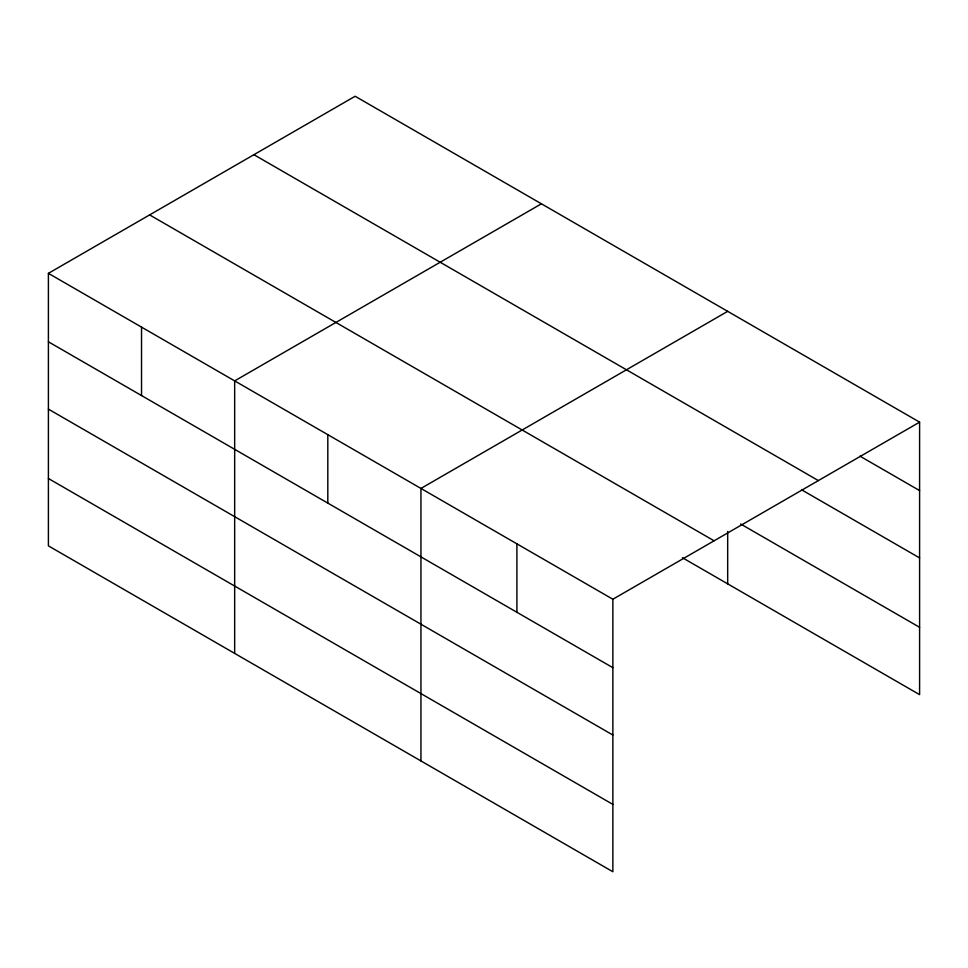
<?xml version="1.0" encoding="UTF-8"?>
<svg xmlns="http://www.w3.org/2000/svg" width="968" height="968" viewBox="0 0 968 968"><rect width="100%" height="100%" fill="white"/><g stroke="black" fill="none" stroke-linecap="round" stroke-linejoin="round"><path stroke-width="1.45" d="M48.4 273.351L612.865 599.24L612.865 871.745L48.4 545.855L48.4 273.351L355.135 96.255L919.6 422.145L919.6 694.649L682.404 557.713M541.414 203.8L234.667 380.896L234.667 653.4M727.682 311.345L420.947 488.441L420.947 760.945M612.865 599.24L919.6 422.145M859.947 456.146L919.6 490.582M253.918 154.698L818.371 480.588M801.601 489.796L919.6 557.919M740.653 523.99L919.6 627.312M149.629 214.908L714.082 540.797M48.4 341.789L612.865 667.678M48.4 409.125L612.865 735.014M48.4 478.507L612.865 804.396M727.682 531.468L727.682 583.849M516.9 543.834L516.9 612.272M327.813 434.668L327.813 503.094M141.534 327.124L141.534 395.549"/></g></svg>
